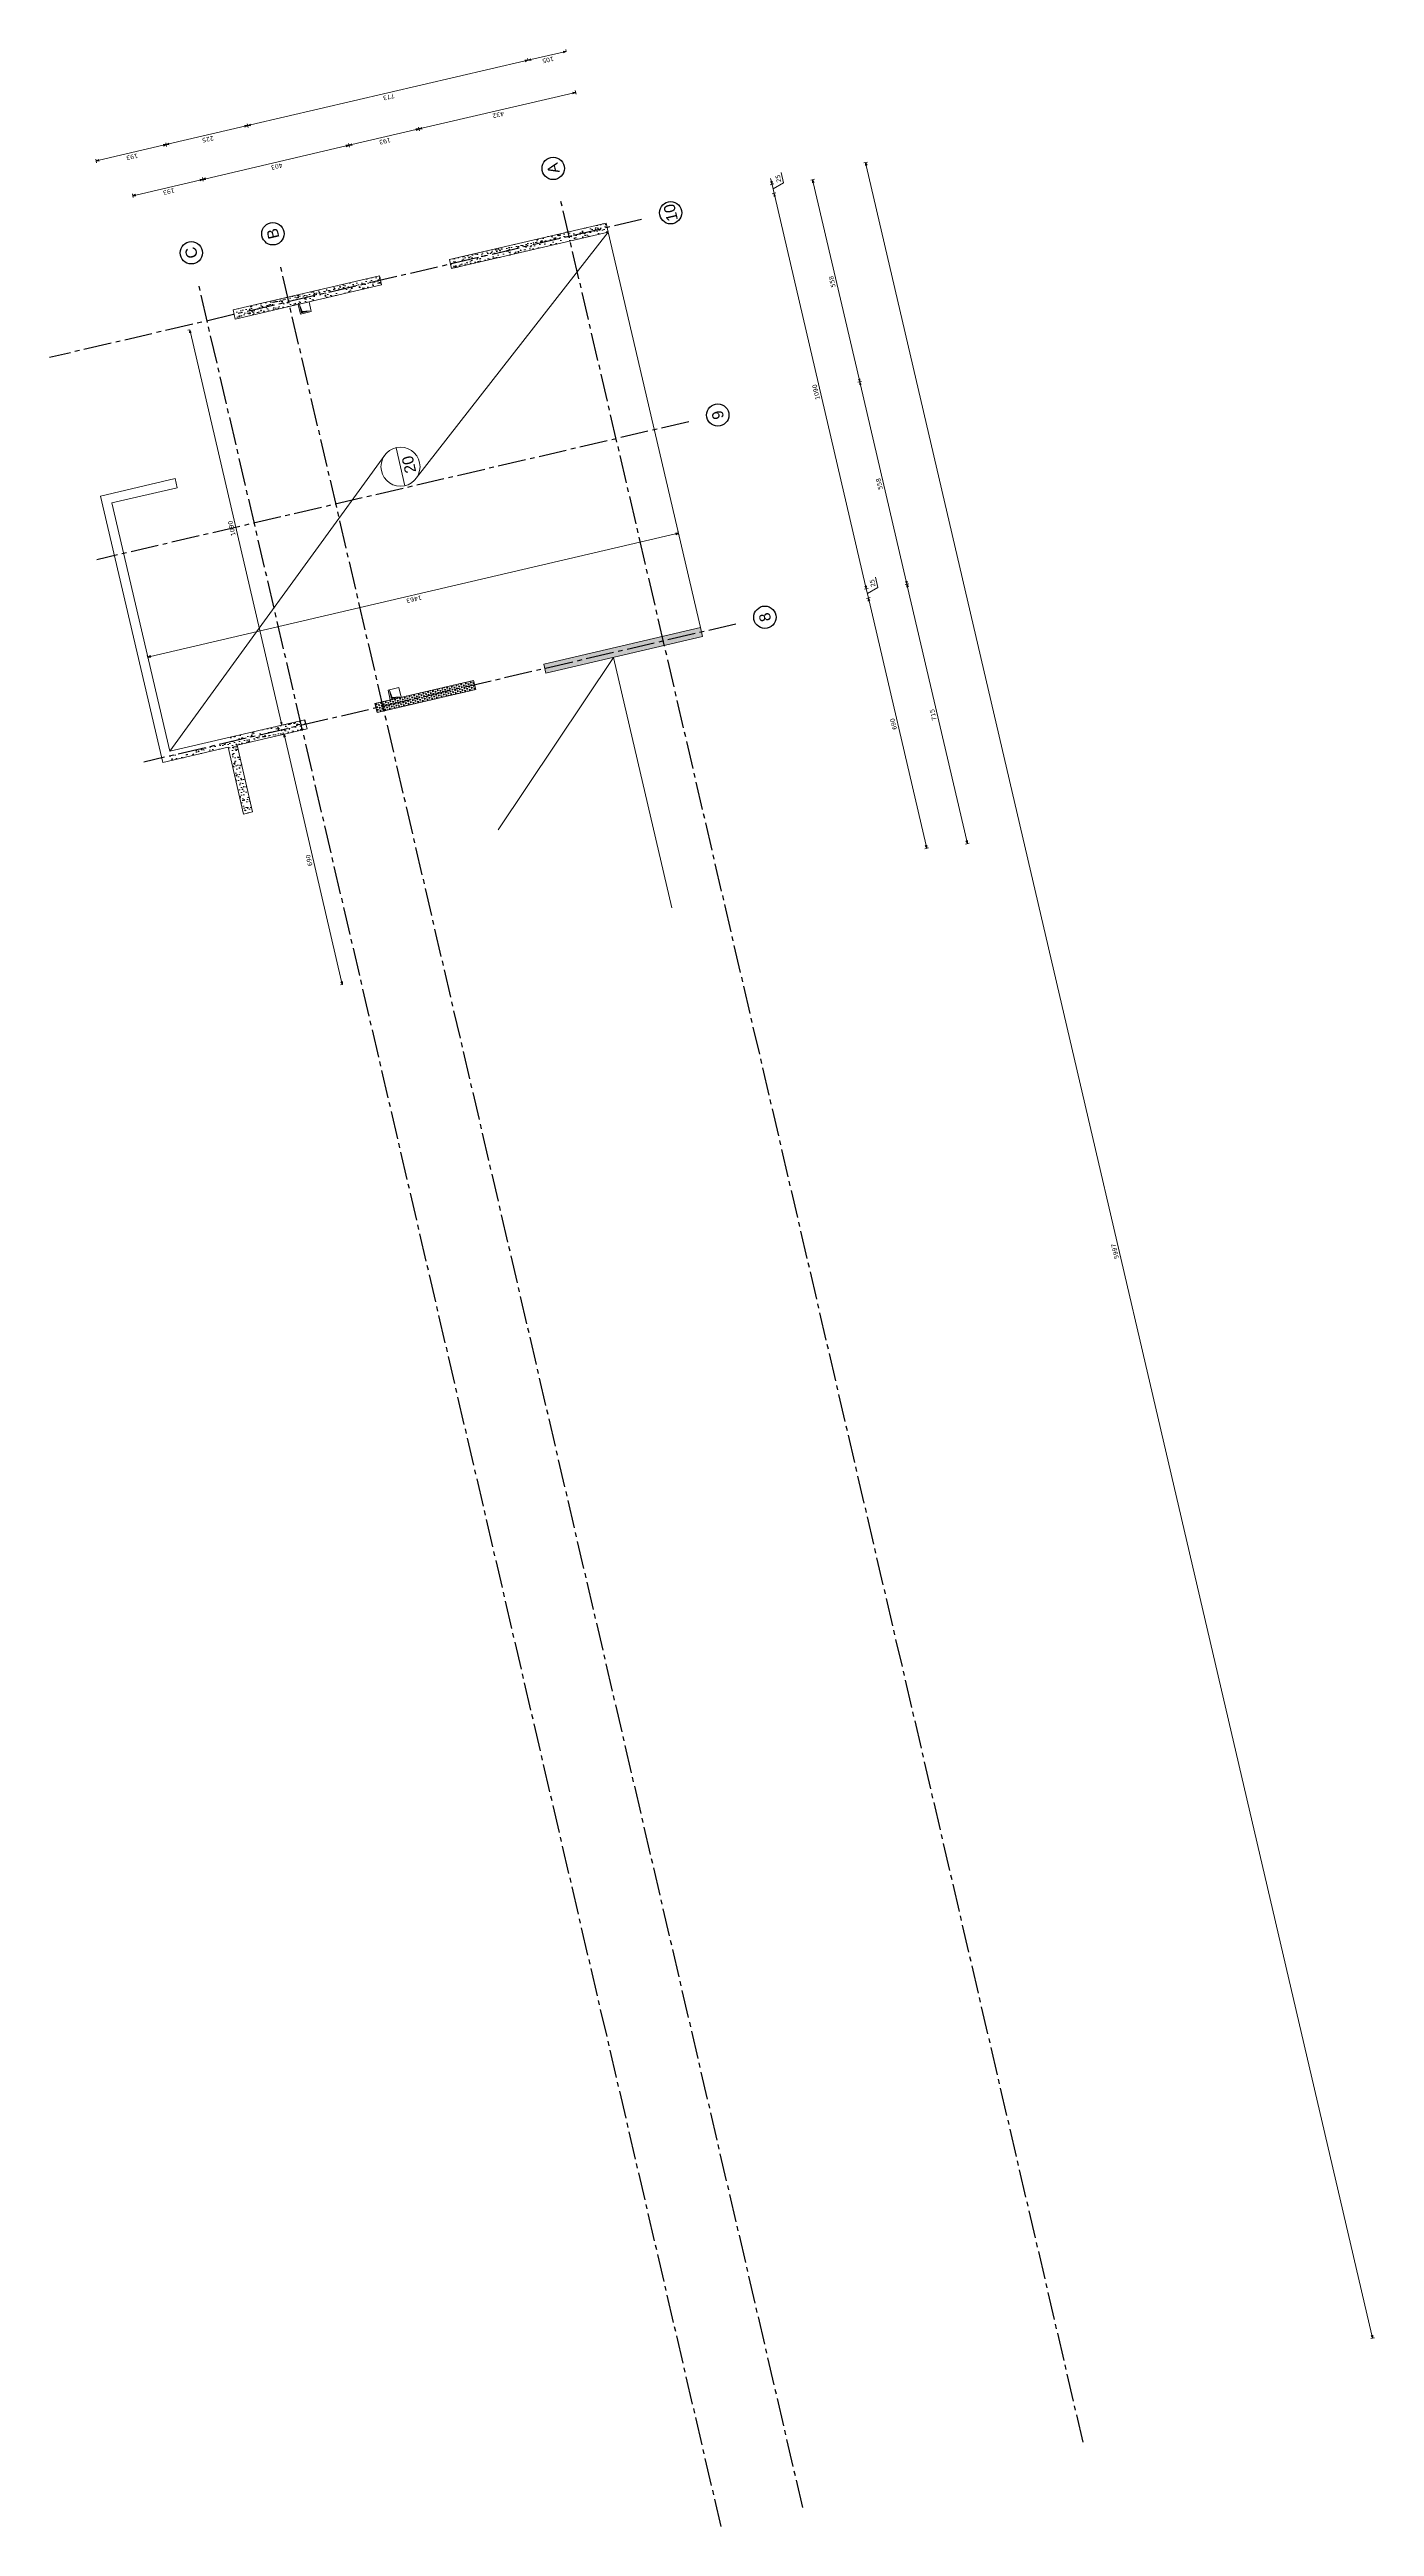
# Model space of a CAD drawing. Header units: metres. Extents: x -49 to 867749, y -579737 to 170817.
# Drawn here: x 867600.5 to 867636, y -409092.8 to -409026.3 of the extents above; entities that cross this region are included whole.
import ezdxf
from ezdxf.enums import TextEntityAlignment as Align

# ---------------------------------------------------------------- set-up
doc = ezdxf.new("R2010")
doc.units = ezdxf.units.M
doc.header["$MEASUREMENT"] = 0
doc.header["$PDMODE"] = 3
doc.header["$PDSIZE"] = 0.1
doc.linetypes.add('AXES2', pattern=[1.125, 0.75, -0.125, 0.125, -0.125])
doc.layers.add('00-AXE-0.00', color=14, linetype='AXES2')
for name, color, linetype, lineweight in [('ACSP - Bois', 47, 'Continuous', 18), ('ACSP - Béton', 252, 'Continuous', 18), ('ACSP - Cotes', 7, 'Continuous', 18), ('ACSP - Dalle', 250, 'Continuous', 18), ('ACSP - Trémie', 7, 'Continuous', 18)]:
    doc.layers.add(name, color=color, linetype=linetype, lineweight=lineweight)
doc.styles.add('ARIAL', font='arial.ttf')
doc.styles.add('COT', font='verdana.ttf')
doc.styles.get("Standard").update_dxf_attribs({"font": 'arial.ttf'})
doc.dimstyles.new('COT50', dxfattribs={"dimtxt": 0.12, "dimasz": 0.08, "dimexe": 0.05, "dimexo": 0, "dimgap": 0.05, "dimtad": 1, "dimdec": 0, "dimlfac": 100, "dimzin": 0, "dimdsep": 46, "dimtxsty": 'COT', "dimblk": 'OPEN30', "dimcen": 0.04, "dimdle": 0.05, "dimclrd": 256, "dimclre": 256, "dimclrt": 6, "dimadec": 0, "dimazin": 0, "dimtm": 1e-09, "dimtfac": 1, "dimtdec": 0, "dimtmove": 1, "dimatfit": 0, "dimldrblk": 'OPEN30', "dimfxl": 0.05, "dimfxlon": 1, "dimtolj": 1, "dimtzin": 0, "dimlwd": -1, "dimlwe": -1, "dimarcsym": 0})
pattern_1 = [(153.12127, (867525.0528, -409113.75783), (-0.0406854, 0.28511173), [0.03, -0.33]), (98.12127, (867525.0528, -409113.75783), (-0.28042215, -0.1223544), [0.024, -0.264]), (203.57267, (867525.0494, -409113.73407), (-0.3211074, 0.16275755), [0.0254961, -0.28045684]), (149.30547, (867524.9749, -409113.776), (-0.0324319, 0.4307809), [0.045, -0.495]), (199.75687, (867524.9722, -409113.7401), (-0.4643463, 0.2756492), [0.0382441, -0.4206852]), (94.30547, (867524.9749, -409113.776), (-0.4643465, 0.2756488), [0.036, -0.396]), (124.12127, (867524.98528, -409113.7325), (0.10264065, 0.269089), [0.03, -0.33]), (69.12127, (867524.98528, -409113.7325), (-0.30458135, 0.02893776), [0.024, -0.264]), (174.57267, (867524.99384, -409113.71007), (-0.20194046, 0.2980269), [0.0254961, -0.28045684]), (140.62127, (867525.0528, -409113.75783), (-0.13078521, -0.02549152), [0, -0.2608, 0, -0.268, 0, -0.265]), (110.62127, (867525.0528, -409113.75783), (-0.1775338, 0.06666589), [0, -0.1528, 0, -0.2548, 0, -0.101]), (70.62127, (867525.07305, -409113.8447), (-0.03968742, 0.21000221), [0, -0.1, 0, -0.312, 0, -0.414]), (60.62127, (867525.08213, -409113.88366), (-0.09195287, 0.21809403), [0, -0.13, 0, -0.2072, 0, -0.294])]
pattern_2 = [(163.12127, (867525.0528, -409113.75783), (-0.054743143, -0.05126586), [0.0375, -0.0375]), (223.12127, (867525.0528, -409113.75783), (0.017025965, -0.073041882), [0.0375, -0.0375]), (103.12127, (867525.02543, -409113.783466), (-0.071769108, 0.021776023), [0.0375, -0.0375])]

# ---------------------------------------------------------------- blocks, each defined once
blk = doc.blocks.new('_Open30')
at = {"color": 0, "linetype": 'ByBlock', "lineweight": -2}
for p, q in [((-1, 0.27), (0, 0)), ((0, 0), (-1, -0.27)), ((0, 0), (-1, 0))]:
    blk.add_line(p, q, dxfattribs=at)
blk = doc.blocks.new('*D360')
at = {"layer": 'ACSP - Cotes', "transparency": 16777216}
for p, q in [((867622.412, -409041.04), (867622.509, -409041.018)), ((867624.009, -409047.671), (867622.479, -409041.107)), ((867623.978, -409047.76), (867624.076, -409047.738))]:
    blk.add_line(p, q, dxfattribs=at)
at = {"layer": 'Defpoints', "color": 0, "transparency": 16777216}
for p in [(867622.461, -409041.029), (867618.006, -409042.067), (867619.572, -409048.787)]:
    blk.add_point(p, dxfattribs=at)
at = {"layer": 'ACSP - Cotes', "transparency": 16777216, "xscale": 0.08, "yscale": 0.08, "zscale": 0.08}
for p, rotation in [((867622.461, -409041.029), 103.1212702354988), ((867624.027, -409047.749), 283.1212702354988)]:
    blk.add_blockref('_Open30', p, dxfattribs=dict(at, rotation=rotation))
at = {"layer": 'ACSP - Cotes', "color": 6, "transparency": 16777216, "insert": (867623.134, -409044.414), "char_height": 0.12, "attachment_point": 5, "rotation": 103.12127, "style": 'COT'}
blk.add_mtext('\\A1;690', dxfattribs=at)
blk = doc.blocks.new('*D361')
at = {"layer": 'ACSP - Cotes', "transparency": 16777216}
for p, q in [((867622.355, -409040.797), (867622.453, -409040.774)), ((867622.386, -409040.708), (867622.368, -409040.63)), ((867622.461, -409041.029), (867622.404, -409040.786)), ((867622.461, -409041.029), (867622.404, -409040.786)), ((867622.432, -409040.907), (867622.715, -409040.745)), ((867622.715, -409040.745), (867622.651, -409040.467)), ((867622.412, -409041.04), (867622.509, -409041.018)), ((867622.479, -409041.107), (867622.497, -409041.185))]:
    blk.add_line(p, q, dxfattribs=at)
at = {"layer": 'Defpoints', "color": 0, "transparency": 16777216}
for p in [(867622.404, -409040.786), (867617.949, -409041.824), (867618.006, -409042.067)]:
    blk.add_point(p, dxfattribs=at)
at = {"layer": 'ACSP - Cotes', "transparency": 16777216, "xscale": 0.08, "yscale": 0.08, "zscale": 0.08}
for p, rotation in [((867622.404, -409040.786), 283.1212702354988), ((867622.461, -409041.029), 103.1212702354988)]:
    blk.add_blockref('_Open30', p, dxfattribs=dict(at, rotation=rotation))
at = {"layer": 'ACSP - Cotes', "color": 6, "transparency": 16777216, "insert": (867622.573, -409040.632), "char_height": 0.12, "attachment_point": 5, "rotation": 103.12127, "style": 'COT'}
blk.add_mtext('\\A1;25', dxfattribs=at)
blk = doc.blocks.new('*D362')
at = {"layer": 'ACSP - Cotes', "transparency": 16777216}
for p, q in [((867619.881, -409030.181), (867619.978, -409030.159)), ((867622.386, -409040.708), (867619.948, -409030.248)), ((867622.355, -409040.797), (867622.453, -409040.774))]:
    blk.add_line(p, q, dxfattribs=at)
at = {"layer": 'Defpoints', "color": 0, "transparency": 16777216}
for p in [(867619.929, -409030.17), (867615.475, -409031.208), (867617.949, -409041.824)]:
    blk.add_point(p, dxfattribs=at)
at = {"layer": 'ACSP - Cotes', "transparency": 16777216, "xscale": 0.08, "yscale": 0.08, "zscale": 0.08}
for p, rotation in [((867619.929, -409030.17), 103.1212702354988), ((867622.404, -409040.786), 283.1212702354988)]:
    blk.add_blockref('_Open30', p, dxfattribs=dict(at, rotation=rotation))
at = {"layer": 'ACSP - Cotes', "color": 6, "transparency": 16777216, "insert": (867621.057, -409035.503), "char_height": 0.12, "attachment_point": 5, "rotation": 103.12127, "style": 'COT'}
blk.add_mtext('\\A1;1090', dxfattribs=at)
blk = doc.blocks.new('*D363')
at = {"layer": 'ACSP - Cotes', "transparency": 16777216}
for p, q in [((867620.184, -409029.886), (867620.119, -409029.608)), ((867619.824, -409029.938), (867619.921, -409029.915)), ((867619.855, -409029.849), (867619.836, -409029.771)), ((867619.929, -409030.17), (867619.873, -409029.927)), ((867619.929, -409030.17), (867619.873, -409029.927)), ((867619.881, -409030.181), (867619.978, -409030.159)), ((867619.901, -409030.048), (867620.184, -409029.886)), ((867619.948, -409030.248), (867619.966, -409030.326))]:
    blk.add_line(p, q, dxfattribs=at)
at = {"layer": 'Defpoints', "color": 0, "transparency": 16777216}
for p in [(867619.873, -409029.927), (867615.418, -409030.965), (867615.475, -409031.208)]:
    blk.add_point(p, dxfattribs=at)
at = {"layer": 'ACSP - Cotes', "transparency": 16777216, "xscale": 0.08, "yscale": 0.08, "zscale": 0.08}
for p, rotation in [((867619.873, -409029.927), 283.1212702354988), ((867619.929, -409030.17), 103.1212702354988)]:
    blk.add_blockref('_Open30', p, dxfattribs=dict(at, rotation=rotation))
at = {"layer": 'ACSP - Cotes', "color": 6, "transparency": 16777216, "insert": (867620.042, -409029.773), "char_height": 0.12, "attachment_point": 5, "rotation": 103.12127, "style": 'COT'}
blk.add_mtext('\\A1;25', dxfattribs=at)
blk = doc.blocks.new('*D364')
at = {"layer": 'ACSP - Cotes', "transparency": 16777216}
for p, q in [((867623.446, -409040.671), (867623.544, -409040.648)), ((867625.1, -409047.545), (867623.513, -409040.737)), ((867625.07, -409047.634), (867625.167, -409047.611))]:
    blk.add_line(p, q, dxfattribs=at)
at = {"layer": 'Defpoints', "color": 0, "transparency": 16777216}
for p in [(867623.495, -409040.66), (867618.903, -409041.73), (867620.521, -409048.695)]:
    blk.add_point(p, dxfattribs=at)
at = {"layer": 'ACSP - Cotes', "transparency": 16777216, "xscale": 0.08, "yscale": 0.08, "zscale": 0.08}
for p, rotation in [((867623.495, -409040.66), 103.1212704001085), ((867625.118, -409047.623), 283.1212704001085)]:
    blk.add_blockref('_Open30', p, dxfattribs=dict(at, rotation=rotation))
at = {"layer": 'ACSP - Cotes', "color": 6, "transparency": 16777216, "insert": (867624.198, -409044.166), "char_height": 0.12, "attachment_point": 5, "rotation": 103.12127, "style": 'COT'}
blk.add_mtext('\\A1;715', dxfattribs=at)
blk = doc.blocks.new('*D365')
at = {"layer": 'ACSP - Cotes', "transparency": 16777216}
for p, q in [((867622.181, -409035.241), (867622.278, -409035.219)), ((867623.477, -409040.582), (867622.248, -409035.308)), ((867623.446, -409040.671), (867623.544, -409040.648))]:
    blk.add_line(p, q, dxfattribs=at)
at = {"layer": 'Defpoints', "color": 0, "transparency": 16777216}
for p in [(867622.23, -409035.23), (867617.637, -409036.301), (867618.903, -409041.73)]:
    blk.add_point(p, dxfattribs=at)
at = {"layer": 'ACSP - Cotes', "transparency": 16777216, "xscale": 0.08, "yscale": 0.08, "zscale": 0.08}
for p, rotation in [((867622.23, -409035.23), 103.1212704001085), ((867623.495, -409040.66), 283.1212704001085)]:
    blk.add_blockref('_Open30', p, dxfattribs=dict(at, rotation=rotation))
at = {"layer": 'ACSP - Cotes', "color": 6, "transparency": 16777216, "insert": (867622.753, -409037.97), "char_height": 0.12, "attachment_point": 5, "rotation": 103.12127, "style": 'COT'}
blk.add_mtext('\\A1;558', dxfattribs=at)
blk = doc.blocks.new('*D366')
at = {"layer": 'ACSP - Cotes', "transparency": 16777216}
for p, q in [((867620.915, -409029.812), (867621.013, -409029.789)), ((867622.211, -409035.152), (867620.982, -409029.879)), ((867622.181, -409035.241), (867622.278, -409035.219))]:
    blk.add_line(p, q, dxfattribs=at)
at = {"layer": 'Defpoints', "color": 0, "transparency": 16777216}
for p in [(867620.964, -409029.801), (867616.372, -409030.871), (867617.637, -409036.301)]:
    blk.add_point(p, dxfattribs=at)
at = {"layer": 'ACSP - Cotes', "transparency": 16777216, "xscale": 0.08, "yscale": 0.08, "zscale": 0.08}
for p, rotation in [((867620.964, -409029.801), 103.1212704001085), ((867622.23, -409035.23), 283.1212704001085)]:
    blk.add_blockref('_Open30', p, dxfattribs=dict(at, rotation=rotation))
at = {"layer": 'ACSP - Cotes', "color": 6, "transparency": 16777216, "insert": (867621.487, -409032.541), "char_height": 0.12, "attachment_point": 5, "rotation": 103.12127, "style": 'COT'}
blk.add_mtext('\\A1;558', dxfattribs=at)
blk = doc.blocks.new('*D355')
at = {"layer": 'ACSP - Cotes', "transparency": 16777216}
for p, q in [((867614.523, -409027.478), (867610.472, -409028.422)), ((867614.59, -409027.411), (867614.612, -409027.509)), ((867610.382, -409028.392), (867610.405, -409028.489))]:
    blk.add_line(p, q, dxfattribs=at)
at = {"layer": 'Defpoints', "color": 0, "transparency": 16777216}
for p in [(867614.513, -409027.083), (867610.306, -409028.064), (867610.394, -409028.441)]:
    blk.add_point(p, dxfattribs=at)
at = {"layer": 'ACSP - Cotes', "transparency": 16777216, "xscale": 0.08, "yscale": 0.08, "zscale": 0.08}
for p, rotation in [((867614.601, -409027.46), 13.12127038304243), ((867610.394, -409028.441), 193.1212703830424)]:
    blk.add_blockref('_Open30', p, dxfattribs=dict(at, rotation=rotation))
at = {"layer": 'ACSP - Cotes', "color": 6, "transparency": 16777216, "insert": (867612.523, -409028.06), "char_height": 0.12, "attachment_point": 5, "rotation": 193.12127, "style": 'COT'}
blk.add_mtext('\\A1;432', dxfattribs=at)
blk = doc.blocks.new('*D356')
at = {"layer": 'ACSP - Cotes', "transparency": 16777216}
for p, q in [((867608.526, -409028.927), (867608.503, -409028.83)), ((867610.316, -409028.459), (867608.592, -409028.861)), ((867610.382, -409028.392), (867610.405, -409028.489))]:
    blk.add_line(p, q, dxfattribs=at)
at = {"layer": 'Defpoints', "color": 0, "transparency": 16777216}
for p in [(867610.306, -409028.064), (867608.514, -409028.879), (867609.331, -409032.384)]:
    blk.add_point(p, dxfattribs=at)
at = {"layer": 'ACSP - Cotes', "transparency": 16777216, "xscale": 0.08, "yscale": 0.08, "zscale": 0.08}
for p, rotation in [((867608.514, -409028.879), 193.1212703830424), ((867610.394, -409028.441), 13.12127038304243)]:
    blk.add_blockref('_Open30', p, dxfattribs=dict(at, rotation=rotation))
at = {"layer": 'ACSP - Cotes', "color": 6, "transparency": 16777216, "insert": (867609.48, -409028.769), "char_height": 0.12, "attachment_point": 5, "rotation": 193.12127, "style": 'COT'}
blk.add_mtext('\\A1;193', dxfattribs=at)
blk = doc.blocks.new('*D367')
at = {"layer": 'ACSP - Cotes', "transparency": 16777216}
for p, q in [((867608.436, -409028.897), (867604.667, -409029.775)), ((867608.526, -409028.927), (867608.503, -409028.83)), ((867604.601, -409029.842), (867604.578, -409029.745))]:
    blk.add_line(p, q, dxfattribs=at)
at = {"layer": 'Defpoints', "color": 0, "transparency": 16777216}
for p in [(867604.589, -409029.794), (867609.331, -409032.384), (867605.406, -409033.299)]:
    blk.add_point(p, dxfattribs=at)
at = {"layer": 'ACSP - Cotes', "transparency": 16777216, "xscale": 0.08, "yscale": 0.08, "zscale": 0.08}
for p, rotation in [((867608.514, -409028.879), 13.12127038304243), ((867604.589, -409029.794), 193.1212703830424)]:
    blk.add_blockref('_Open30', p, dxfattribs=dict(at, rotation=rotation))
at = {"layer": 'ACSP - Cotes', "color": 6, "transparency": 16777216, "insert": (867606.577, -409029.446), "char_height": 0.12, "attachment_point": 5, "rotation": 193.12127, "style": 'COT'}
blk.add_mtext('\\A1;403', dxfattribs=at)
blk = doc.blocks.new('*D368')
at = {"layer": 'ACSP - Cotes', "transparency": 16777216}
for p, q in [((867602.721, -409030.28), (867602.698, -409030.183)), ((867604.512, -409029.812), (867602.788, -409030.214)), ((867604.601, -409029.842), (867604.578, -409029.745))]:
    blk.add_line(p, q, dxfattribs=at)
at = {"layer": 'Defpoints', "color": 0, "transparency": 16777216}
for p in [(867602.71, -409030.232), (867605.406, -409033.299), (867603.527, -409033.737)]:
    blk.add_point(p, dxfattribs=at)
at = {"layer": 'ACSP - Cotes', "transparency": 16777216, "xscale": 0.08, "yscale": 0.08, "zscale": 0.08}
for p, rotation in [((867602.71, -409030.232), 193.1212703830424), ((867604.589, -409029.794), 13.12127038304243)]:
    blk.add_blockref('_Open30', p, dxfattribs=dict(at, rotation=rotation))
at = {"layer": 'ACSP - Cotes', "color": 6, "transparency": 16777216, "insert": (867603.675, -409030.122), "char_height": 0.12, "attachment_point": 5, "rotation": 193.12127, "style": 'COT'}
blk.add_mtext('\\A1;193', dxfattribs=at)
blk = doc.blocks.new('*D357')
at = {"layer": 'ACSP - Cotes', "transparency": 16777216}
for p, q in [((867614.344, -409026.357), (867614.333, -409026.309)), ((867613.321, -409026.596), (867613.31, -409026.547)), ((867614.266, -409026.375), (867613.399, -409026.577))]:
    blk.add_line(p, q, dxfattribs=at)
at = {"layer": 'Defpoints', "color": 0, "transparency": 16777216}
for p in [(867614.344, -409026.357), (867613.321, -409026.596), (867613.321, -409026.596)]:
    blk.add_point(p, dxfattribs=at)
at = {"layer": 'ACSP - Cotes', "transparency": 16777216, "xscale": 0.08, "yscale": 0.08, "zscale": 0.08}
for p, rotation in [((867614.344, -409026.357), 13.12127038304243), ((867613.321, -409026.596), 193.1212703830424)]:
    blk.add_blockref('_Open30', p, dxfattribs=dict(at, rotation=rotation))
at = {"layer": 'ACSP - Cotes', "color": 6, "transparency": 16777216, "insert": (867613.858, -409026.586), "char_height": 0.12, "attachment_point": 5, "rotation": 193.12127, "style": 'COT'}
blk.add_mtext('\\A1;105', dxfattribs=at)
blk = doc.blocks.new('*D369')
at = {"layer": 'ACSP - Cotes', "transparency": 16777216}
for p, q in [((867613.244, -409026.614), (867605.873, -409028.332)), ((867613.321, -409026.596), (867613.31, -409026.547)), ((867605.807, -409028.399), (867605.784, -409028.301))]:
    blk.add_line(p, q, dxfattribs=at)
at = {"layer": 'Defpoints', "color": 0, "transparency": 16777216}
for p in [(867613.321, -409026.596), (867605.795, -409028.35), (867606.654, -409032.033)]:
    blk.add_point(p, dxfattribs=at)
at = {"layer": 'ACSP - Cotes', "transparency": 16777216, "xscale": 0.08, "yscale": 0.08, "zscale": 0.08}
for p, rotation in [((867613.321, -409026.596), 13.12127038304243), ((867605.795, -409028.35), 193.1212703830424)]:
    blk.add_blockref('_Open30', p, dxfattribs=dict(at, rotation=rotation))
at = {"layer": 'ACSP - Cotes', "color": 6, "transparency": 16777216, "insert": (867609.584, -409027.582), "char_height": 0.12, "attachment_point": 5, "rotation": 193.12127, "style": 'COT'}
blk.add_mtext('\\A1;773', dxfattribs=at)
blk = doc.blocks.new('*D370')
at = {"layer": 'ACSP - Cotes', "transparency": 16777216}
for p, q in [((867605.807, -409028.399), (867605.784, -409028.301)), ((867603.615, -409028.909), (867603.593, -409028.812)), ((867605.717, -409028.368), (867603.682, -409028.843))]:
    blk.add_line(p, q, dxfattribs=at)
at = {"layer": 'Defpoints', "color": 0, "transparency": 16777216}
for p in [(867603.604, -409028.861), (867606.654, -409032.033), (867604.462, -409032.543)]:
    blk.add_point(p, dxfattribs=at)
at = {"layer": 'ACSP - Cotes', "transparency": 16777216, "xscale": 0.08, "yscale": 0.08, "zscale": 0.08}
for p, rotation in [((867605.795, -409028.35), 13.12127038304243), ((867603.604, -409028.861), 193.1212703830424)]:
    blk.add_blockref('_Open30', p, dxfattribs=dict(at, rotation=rotation))
at = {"layer": 'ACSP - Cotes', "color": 6, "transparency": 16777216, "insert": (867604.725, -409028.715), "char_height": 0.12, "attachment_point": 5, "rotation": 193.12127, "style": 'COT'}
blk.add_mtext('\\A1;225', dxfattribs=at)
blk = doc.blocks.new('*D358')
at = {"layer": 'ACSP - Cotes', "transparency": 16777216}
for p, q in [((867603.526, -409028.879), (867601.804, -409029.28)), ((867603.615, -409028.909), (867603.593, -409028.812)), ((867601.738, -409029.347), (867601.715, -409029.25))]:
    blk.add_line(p, q, dxfattribs=at)
at = {"layer": 'Defpoints', "color": 0, "transparency": 16777216}
for p in [(867601.726, -409029.298), (867602.586, -409032.985), (867604.462, -409032.543)]:
    blk.add_point(p, dxfattribs=at)
at = {"layer": 'ACSP - Cotes', "transparency": 16777216, "xscale": 0.08, "yscale": 0.08, "zscale": 0.08}
for p, rotation in [((867603.604, -409028.861), 13.12127038304243), ((867601.726, -409029.298), 193.1212703830424)]:
    blk.add_blockref('_Open30', p, dxfattribs=dict(at, rotation=rotation))
at = {"layer": 'ACSP - Cotes', "color": 6, "transparency": 16777216, "insert": (867602.691, -409029.189), "char_height": 0.12, "attachment_point": 5, "rotation": 193.12127, "style": 'COT'}
blk.add_mtext('\\A1;193', dxfattribs=at)
blk = doc.blocks.new('*D359')
at = {"layer": 'ACSP - Cotes', "transparency": 16777216}
for p, q in [((867622.338, -409029.352), (867622.435, -409029.329)), ((867635.981, -409087.664), (867622.404, -409029.419)), ((867635.951, -409087.754), (867636.048, -409087.731))]:
    blk.add_line(p, q, dxfattribs=at)
at = {"layer": 'Defpoints', "color": 0, "transparency": 16777216}
for p in [(867621.927, -409029.448), (867622.386, -409029.341), (867635.541, -409087.849)]:
    blk.add_point(p, dxfattribs=at)
at = {"layer": 'ACSP - Cotes', "transparency": 16777216, "xscale": 0.08, "yscale": 0.08, "zscale": 0.08}
for p, rotation in [((867622.386, -409029.341), 103.1212703830424), ((867636, -409087.742), 283.1212703830424)]:
    blk.add_blockref('_Open30', p, dxfattribs=dict(at, rotation=rotation))
at = {"layer": 'ACSP - Cotes', "color": 6, "transparency": 16777216, "insert": (867629.083, -409058.567), "char_height": 0.12, "attachment_point": 5, "rotation": 103.12127, "style": 'COT'}
blk.add_mtext('\\A1;5997', dxfattribs=at)
blk = doc.blocks.new('*D371')
at = {"layer": 'ACSP - Cotes', "transparency": 16777216}
for p, q in [((867606.769, -409044.687), (867606.721, -409044.698)), ((867608.318, -409051.329), (867606.788, -409044.765)), ((867608.336, -409051.406), (867608.287, -409051.418))]:
    blk.add_line(p, q, dxfattribs=at)
at = {"layer": 'Defpoints', "color": 0, "transparency": 16777216}
for p in [(867606.769, -409044.687), (867606.769, -409044.687), (867608.336, -409051.406)]:
    blk.add_point(p, dxfattribs=at)
at = {"layer": 'ACSP - Cotes', "transparency": 16777216, "xscale": 0.08, "yscale": 0.08, "zscale": 0.08}
for p, rotation in [((867606.769, -409044.687), 103.1212703830424), ((867608.336, -409051.406), 283.1212703830424)]:
    blk.add_blockref('_Open30', p, dxfattribs=dict(at, rotation=rotation))
at = {"layer": 'ACSP - Cotes', "color": 6, "transparency": 16777216, "insert": (867607.443, -409048.072), "char_height": 0.12, "attachment_point": 5, "rotation": 103.12127, "style": 'COT'}
blk.add_mtext('\\A1;690', dxfattribs=at)
blk = doc.blocks.new('*D372')
at = {"layer": 'ACSP - Cotes', "transparency": 16777216}
for p, q in [((867604.239, -409033.828), (867604.19, -409033.839)), ((867606.695, -409044.365), (867604.257, -409033.905)), ((867606.713, -409044.443), (867606.762, -409044.432))]:
    blk.add_line(p, q, dxfattribs=at)
at = {"layer": 'Defpoints', "color": 0, "transparency": 16777216}
for p in [(867604.239, -409033.828), (867604.239, -409033.828), (867606.713, -409044.443)]:
    blk.add_point(p, dxfattribs=at)
at = {"layer": 'ACSP - Cotes', "transparency": 16777216, "xscale": 0.08, "yscale": 0.08, "zscale": 0.08}
for p, rotation in [((867604.239, -409033.828), 103.1212703830424), ((867606.713, -409044.443), 283.1212703830424)]:
    blk.add_blockref('_Open30', p, dxfattribs=dict(at, rotation=rotation))
at = {"layer": 'ACSP - Cotes', "color": 6, "transparency": 16777216, "insert": (867605.367, -409039.161), "char_height": 0.12, "attachment_point": 5, "rotation": 103.12127, "style": 'COT'}
blk.add_mtext('\\A1;1090', dxfattribs=at)
blk = doc.blocks.new('*D373')
at = {"layer": 'ACSP - Cotes', "transparency": 16777216}
for p, q in [((867603.189, -409042.597), (867617.282, -409039.312)), ((867617.371, -409039.343), (867617.348, -409039.246)), ((867603.123, -409042.664), (867603.1, -409042.567))]:
    blk.add_line(p, q, dxfattribs=at)
at = {"layer": 'Defpoints', "color": 0, "transparency": 16777216}
for p in [(867617.36, -409039.294), (867617.411, -409039.514), (867603.163, -409042.835)]:
    blk.add_point(p, dxfattribs=at)
at = {"layer": 'ACSP - Cotes', "transparency": 16777216, "xscale": 0.08, "yscale": 0.08, "zscale": 0.08}
for p, rotation in [((867617.36, -409039.294), 13.12127038304243), ((867603.112, -409042.616), 193.1212703830424)]:
    blk.add_blockref('_Open30', p, dxfattribs=dict(at, rotation=rotation))
at = {"layer": 'ACSP - Cotes', "color": 6, "transparency": 16777216, "insert": (867610.261, -409041.064), "char_height": 0.12, "attachment_point": 5, "rotation": 193.12127, "style": 'COT'}
blk.add_mtext('\\A1;1463', dxfattribs=at)

msp = doc.modelspace()

# ---------------------------------------------------------------- hatches: boundary and pattern name
at = {"layer": 'ACSP - Bois'}
h = msp.add_hatch(dxfattribs=at)
h.set_pattern_fill('TRIANG', color=256, scale=0.2, style=0)
h.set_pattern_definition(pattern_2)
h.paths.add_polyline_path([(867613.799, -409043.048), (867613.742, -409042.805), (867617.949, -409041.824), (867618.006, -409042.067)])
h = msp.add_hatch(dxfattribs=at)
h.set_pattern_fill('TRIANG', color=256, scale=0.2, style=0)
h.set_pattern_definition(pattern_2)
h.paths.add_polyline_path([(867611.862, -409043.243), (867611.919, -409043.486), (867609.267, -409044.104), (867609.211, -409043.861)])
at = {"layer": 'ACSP - Béton'}
h = msp.add_hatch(dxfattribs=at)
h.set_pattern_fill('AR-CONC', color=256, scale=0.04, style=0)
h.set_pattern_definition(pattern_1)
h.paths.add_polyline_path([(867611.268, -409032.189), (867611.211, -409031.946), (867615.418, -409030.965), (867615.475, -409031.208)])
h = msp.add_hatch(dxfattribs=at)
h.set_pattern_fill('AR-CONC', color=256, scale=0.04, style=0)
h.set_pattern_definition(pattern_1)
h.paths.add_polyline_path([(867605.463, -409033.542), (867605.406, -409033.299), (867609.331, -409032.384), (867609.388, -409032.627)])
h = msp.add_hatch(dxfattribs=at)
h.set_pattern_fill('AR-CONC', color=256, scale=0.04, style=0)
h.set_pattern_definition(pattern_1)
h.paths.add_polyline_path([(867605.332, -409044.765), (867605.36, -409044.887), (867607.359, -409044.421), (867607.331, -409044.299)])
h = msp.add_hatch(dxfattribs=at)
h.set_pattern_fill('AR-CONC', color=256, scale=0.04, style=0)
h.set_pattern_definition(pattern_1)
h.paths.add_polyline_path([(867603.687, -409045.277), (867603.716, -409045.398), (867605.267, -409045.037), (867605.684, -409046.829), (867605.806, -409046.8), (867605.36, -409044.887)])
h.paths.add_polyline_path([(867605.36, -409044.887), (867605.806, -409046.8), (867605.928, -409046.772), (867605.51, -409044.98), (867607.388, -409044.542), (867607.359, -409044.421)])
at = {"layer": 'ACSP - Trémie'}
for points in [[(867607.186, -409033.16), (867607.237, -409033.376), (867607.453, -409033.326), (867607.261, -409033.341)], [(867609.601, -409043.516), (867609.652, -409043.732), (867609.869, -409043.682), (867609.676, -409043.697)]]:
    msp.add_hatch(color=256, dxfattribs=at).paths.add_polyline_path(points)

# ---------------------------------------------------------------- linework, layer by layer
at = {"layer": '00-AXE-0.00'}
for p, q in [((867628.224, -409090.53), (867614.18, -409030.278)), ((867616.372, -409030.871), (867600.474, -409034.577)), ((867620.698, -409092.284), (867606.654, -409032.033)), ((867618.507, -409092.795), (867604.462, -409032.543)), ((867617.637, -409036.301), (867601.74, -409040.006)), ((867618.903, -409041.73), (867603.005, -409045.436))]:
    msp.add_line(p, q, dxfattribs=at)
at = {"layer": '00-AXE-0.00', "linetype": 'Continuous'}
for centre in [(867613.998, -409029.499), (867606.472, -409031.253), (867617.151, -409030.689), (867604.281, -409031.764), (867618.416, -409036.119), (867619.682, -409041.548)]:
    msp.add_circle(centre, 0.3, dxfattribs=at)
at = {"layer": 'ACSP - Bois'}
msp.add_lwpolyline([(867613.799, -409043.048), (867613.742, -409042.805), (867617.949, -409041.824), (867618.006, -409042.067)], close=True, dxfattribs=at)
msp.add_lwpolyline([(867611.862, -409043.243), (867611.919, -409043.486), (867609.267, -409044.104), (867609.211, -409043.861), (867611.862, -409043.243)], dxfattribs=at)
at = {"layer": 'ACSP - Béton'}
for points in [[(867611.268, -409032.189), (867611.211, -409031.946), (867615.418, -409030.965), (867615.475, -409031.208), (867611.268, -409032.189)], [(867605.463, -409033.542), (867605.406, -409033.299), (867609.331, -409032.384), (867609.388, -409032.627), (867605.463, -409033.542)], [(867605.684, -409046.829), (867605.928, -409046.772), (867605.51, -409044.98), (867607.388, -409044.542), (867607.331, -409044.299), (867603.701, -409045.145), (867602.148, -409038.48), (867603.901, -409038.071), (867603.844, -409037.827), (867601.847, -409038.293), (867603.515, -409045.445), (867605.267, -409045.037), (867605.684, -409046.829)]]:
    msp.add_lwpolyline(points, dxfattribs=at)
at = {"layer": 'ACSP - Cotes'}
for points in [[(867610.322, -409037.815), (867615.475, -409031.209)], [(867609.898, -409037.506), (867609.779, -409036.996), (867610.017, -409038.017)], [(867603.701, -409045.145), (867609.474, -409037.198)], [(867612.523, -409047.255), (867615.62, -409042.624)]]:
    msp.add_lwpolyline(points, dxfattribs=at)
msp.add_circle((867609.898, -409037.506), 0.524, dxfattribs=at)
at = {"layer": 'ACSP - Dalle'}
for points in [[(867617.949, -409041.824), (867615.475, -409031.208)], [(867617.187, -409049.344), (867615.62, -409042.624)]]:
    msp.add_lwpolyline(points, dxfattribs=at)
at = {"layer": 'ACSP - Trémie'}
for points in [[(867607.211, -409033.412), (867607.149, -409033.149), (867607.442, -409033.081), (867607.503, -409033.344)], [(867609.563, -409043.502), (867609.624, -409043.765), (867609.916, -409043.696), (867609.855, -409043.433)]]:
    msp.add_lwpolyline(points, close=True, dxfattribs=at)
for points in [[(867607.186, -409033.16), (867607.237, -409033.376), (867607.453, -409033.326), (867607.261, -409033.341), (867607.186, -409033.16)], [(867609.601, -409043.516), (867609.652, -409043.732), (867609.869, -409043.682), (867609.676, -409043.697), (867609.601, -409043.516)]]:
    msp.add_lwpolyline(points, dxfattribs=at)

# ---------------------------------------------------------------- texts
at = {"layer": '00-AXE-0.00'}
for s, p in [('A', (867613.998, -409029.499)), ('10', (867617.151, -409030.689)), ('C', (867604.281, -409031.764)), ('B', (867606.472, -409031.253)), ('9', (867618.416, -409036.119)), ('8', (867619.682, -409041.548))]:
    msp.add_text(s, height=0.3, rotation=103.12127, dxfattribs=at).set_placement(p, align=Align.MIDDLE_CENTER)
at = {"layer": 'ACSP - Cotes', "insert": (867610.03, -409037.71), "char_height": 0.3, "width": 0.50644, "attachment_point": 1, "rotation": 103.12127, "style": 'ARIAL'}
msp.add_mtext('20', dxfattribs=at)

# ---------------------------------------------------------------- dimensions: what is measured, and where the dimension line sits
at = {"layer": 'ACSP - Cotes'}
for p1, p2, distance, picture, middle in [((867614.344, -409026.357), (867613.321, -409026.596), 0, '*D357', (867613.858, -409026.586)), ((867614.513, -409027.083), (867610.306, -409028.064), 0.387, '*D355', (867612.523, -409028.06)), ((867635.541, -409087.849), (867621.927, -409029.448), -0.471, '*D359', (867629.083, -409058.567)), ((867606.713, -409044.443), (867604.239, -409033.828), 0, '*D372', (867605.367, -409039.161)), ((867603.163, -409042.835), (867617.411, -409039.514), 0.225, '*D373', (867610.261, -409041.064)), ((867608.336, -409051.406), (867606.769, -409044.687), 0, '*D371', (867607.443, -409048.072))]:
    dim = msp.add_aligned_dim(p1=p1, p2=p2, distance=distance, dimstyle='COT50', dxfattribs=at)
    dim.commit()
    dim.dimension.update_dxf_attribs({"geometry": picture, "text_midpoint": middle})
for base, p1, p2, angle, picture, middle in [((867605.795, -409028.35), (867613.321, -409026.596), (867606.654, -409032.033), 13.12127, '*D369', (867609.584, -409027.582)), ((867603.604, -409028.861), (867606.654, -409032.033), (867604.462, -409032.543), 13.12127, '*D370', (867604.725, -409028.715)), ((867608.514, -409028.879), (867610.306, -409028.064), (867609.331, -409032.384), 13.12127, '*D356', (867609.48, -409028.769)), ((867601.726, -409029.298), (867604.462, -409032.543), (867602.586, -409032.985), 13.12127, '*D358', (867602.691, -409029.189)), ((867604.589, -409029.794), (867609.331, -409032.384), (867605.406, -409033.299), 13.12127, '*D367', (867606.577, -409029.446)), ((867619.873, -409029.927), (867615.475, -409031.208), (867615.418, -409030.965), 283.12127, '*D363', (867620.063, -409029.863)), ((867602.71, -409030.232), (867605.406, -409033.299), (867603.527, -409033.737), 13.12127, '*D368', (867603.675, -409030.122)), ((867619.929, -409030.17), (867617.949, -409041.824), (867615.475, -409031.208), 283.12127, '*D362', (867621.057, -409035.503)), ((867620.964, -409029.801), (867617.637, -409036.301), (867616.372, -409030.871), 283.12127, '*D366', (867621.487, -409032.541)), ((867622.2296, -409035.2301), (867618.9028, -409041.73), (867617.6372, -409036.3005), 283.12127, '*D365', (867622.7526, -409037.9704)), ((867622.404, -409040.786), (867618.006, -409042.067), (867617.949, -409041.824), 283.12127, '*D361', (867622.594, -409040.722)), ((867623.495, -409040.66), (867620.521, -409048.695), (867618.903, -409041.73), 283.12127, '*D364', (867624.198, -409044.166)), ((867622.461, -409041.029), (867619.572, -409048.787), (867618.006, -409042.067), 283.12127, '*D360', (867623.134, -409044.414))]:
    dim = msp.add_linear_dim(base=base, p1=p1, p2=p2, angle=angle, dimstyle='COT50', dxfattribs=at)
    dim.commit()
    dim.dimension.update_dxf_attribs({"geometry": picture, "text_midpoint": middle})

doc.saveas('drawing.dxf')
